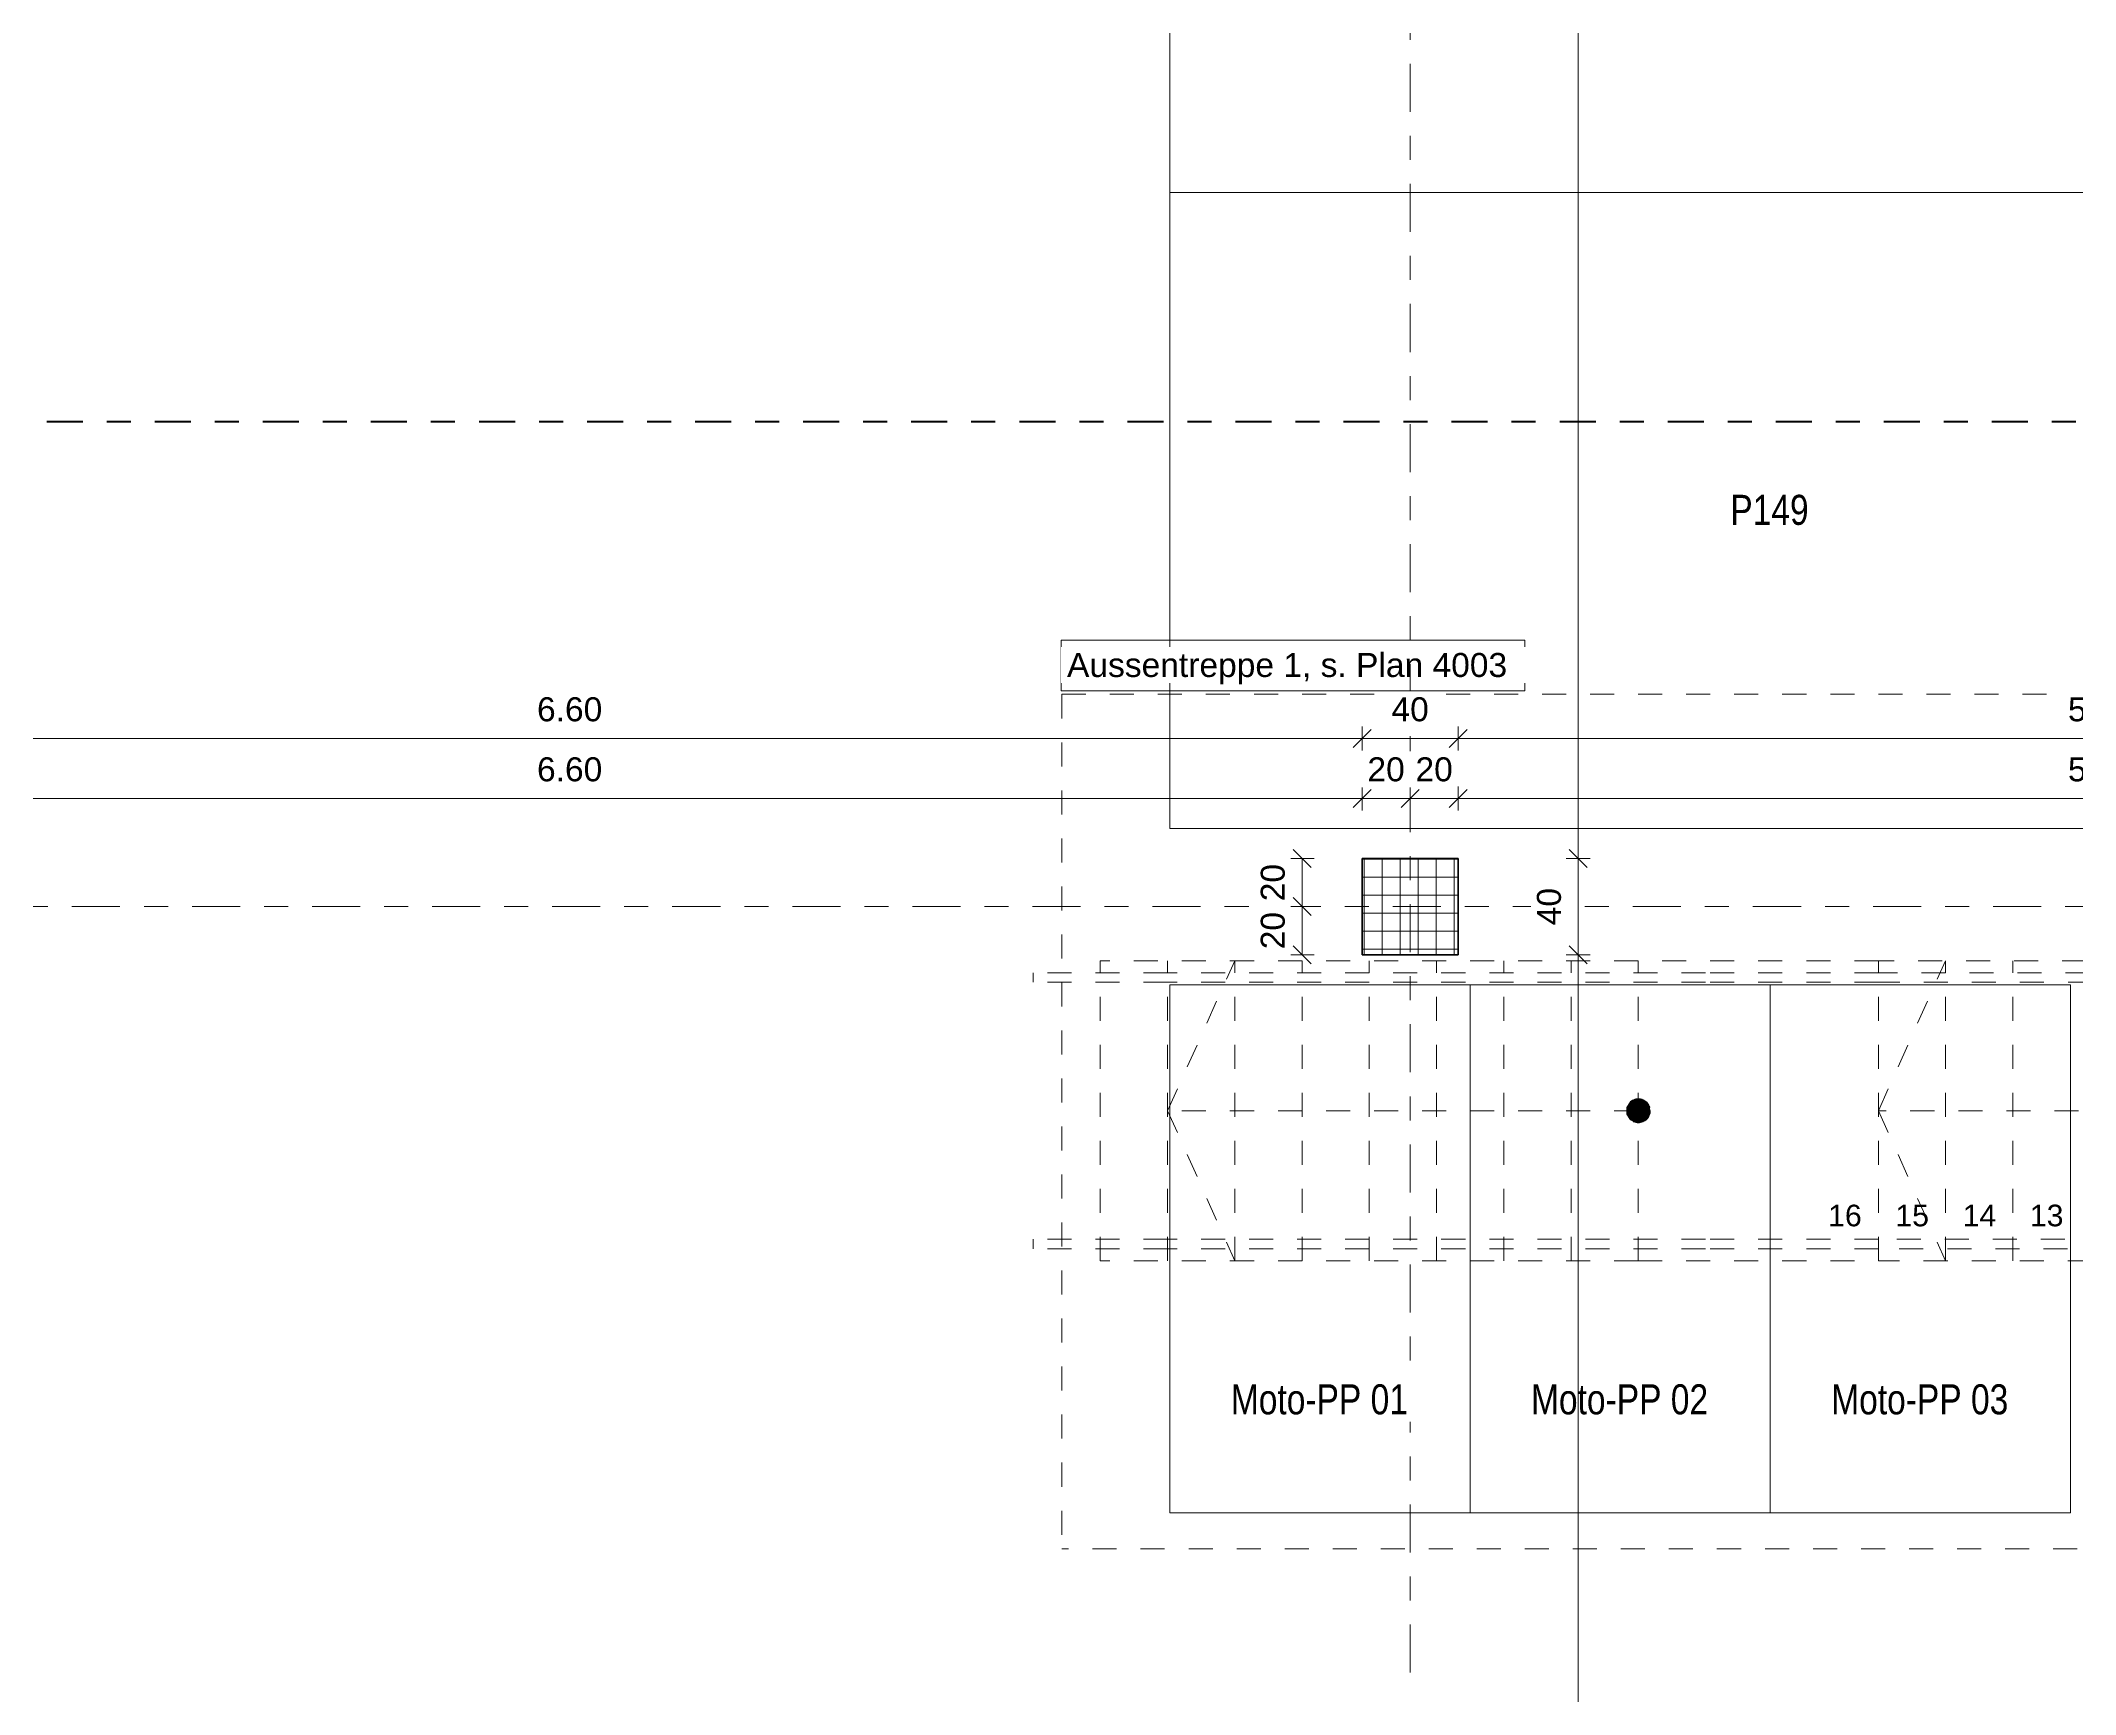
# Model space of a CAD drawing. Header units: metres. Extents: x -86 to 44, y -23 to 39.
# Drawn here: x -72.41 to -63.94, y -7.9 to -1.02 of the extents above; entities that cross this region are included whole.
import ezdxf

# ---------------------------------------------------------------- set-up
doc = ezdxf.new("R2010")
doc.units = ezdxf.units.M
for name, pattern in [('_Rasterlinie_', [0.375, 0.2, -0.05, 0.075, -0.05]), ('_Strichpunkt - Fein', [0.2, 0.1, -0.05, 0, -0.05]), ('_Verdeckte Linien_', [0.15, 0.1, -0.05]), ('Strichpunkt - Fein', [0.2, 0.1, -0.05, 0, -0.05]), ('Strichpunkt - Mittel', [0.35, 0.15, -0.1, 0, -0.1])]:
    doc.linetypes.add(name, pattern=pattern)
for name, color, linetype, lineweight in [('A-____-____-DIMS', 7, 'Continuous', 5), ('A-____-____-DIMS-50', 7, 'Continuous', 5), ('A-____-NOTE-TEXT', 7, 'Continuous', 9), ('A-DETL-GENF-OTLN', 7, 'Continuous', 9), ('A-FLOR-HRAL-MBND', 7, '_Verdeckte Linien_', 9), ('A-FLOR-HRAL-OTLN', 7, 'Continuous', 9), ('C-PRKG-____-IDEN', 7, 'Continuous', 5), ('C-PRKG-____-OTLN', 7, 'Continuous', 9), ('S-COLS-____-MCUT', 7, 'Continuous', 35), ('S-COLS-____-OTLN', 7, 'Continuous', 9), ('S-GRID-____-OTLN', 7, 'Continuous', 5), ('S-STRS-____-MBND', 7, '_Strichpunkt - Fein', 9), ('S-STRS-____-OTLN', 7, 'Continuous', 9)]:
    doc.layers.add(name, color=color, linetype=linetype, lineweight=lineweight)
doc.layers.add('A-____-MATC-OTLN', color=7, linetype='Strichpunkt - Mittel', lineweight=40, true_color=0x0080ff)
doc.styles.add('Arial', font='arial.ttf', dxfattribs={"height": 0.09})
doc.styles.add('Arial_1', font='arial.ttf', dxfattribs={"height": 0.1})
doc.styles.add('Arial_3', font='arial.ttf', dxfattribs={"width": 0.8, "height": 0.125})
doc.dimstyles.new('SUB_Rohbau_fein_1', dxfattribs={"dimscale": 0.3048, "dimtxt": 0.102026, "dimasz": 0.246063, "dimexe": 0.164042, "dimexo": 0.0625, "dimgap": 0.123031, "dimtad": 1, "dimrnd": 0.005, "dimzin": 0, "dimdsep": 46, "dimtxsty": 'Arial_1', "dimblk1": 'OBLIQUE', "dimblk2": 'OBLIQUE', "dimsah": 1, "dimcen": 0.09, "dimazin": 0, "dimtfac": 1, "dimtdec": 4, "dimtix": 1, "dimtmove": 0, "dimatfit": 3, "dimfxl": 0.164042, "dimfxlon": 1, "dimtvp": 1, "dimtfill": 1, "dimtolj": 1, "dimtzin": 0, "dimarcsym": 2})
doc.dimstyles.new('SUB_Rohbau_fein_6', dxfattribs={"dimscale": 0.3048, "dimtxt": 0.102026, "dimasz": 0.246063, "dimexe": 0.164042, "dimexo": 0.0625, "dimgap": 0.123031, "dimtad": 1, "dimdec": 1, "dimlfac": 100, "dimrnd": 0.5, "dimdsep": 46, "dimtxsty": 'Arial_1', "dimblk1": 'OBLIQUE', "dimblk2": 'OBLIQUE', "dimsah": 1, "dimcen": 0.09, "dimazin": 0, "dimtfac": 1, "dimtdec": 4, "dimtix": 1, "dimtmove": 0, "dimatfit": 3, "dimfxl": 0.164042, "dimfxlon": 1, "dimtvp": 1, "dimtfill": 1, "dimtolj": 1, "dimtzin": 0, "dimarcsym": 2})
doc.dimstyles.new('SUB_Rohbau_fein_7', dxfattribs={"dimscale": 0.3048, "dimtxt": 0.102026, "dimasz": 0.246063, "dimexe": 0.164042, "dimexo": 0.0625, "dimgap": 0.123031, "dimtad": 1, "dimrnd": 0.005, "dimzin": 0, "dimdsep": 46, "dimtxsty": 'Arial_1', "dimblk1": 'OBLIQUE', "dimblk2": 'OBLIQUE', "dimsah": 1, "dimcen": 0.09, "dimazin": 0, "dimtfac": 1, "dimtdec": 4, "dimtix": 1, "dimtmove": 0, "dimatfit": 3, "dimfxl": 0.164042, "dimfxlon": 1, "dimtvp": 1, "dimtfill": 1, "dimtolj": 1, "dimtzin": 0, "dimarcsym": 2})
doc.dimstyles.new('SUB_Rohbau_fein_8', dxfattribs={"dimscale": 0.3048, "dimtxt": 0.102026, "dimasz": 0.246063, "dimexe": 0.164042, "dimexo": 0.0625, "dimgap": 0.123031, "dimtad": 1, "dimdec": 1, "dimlfac": 100, "dimrnd": 0.5, "dimdsep": 46, "dimtxsty": 'Arial_1', "dimblk1": 'OBLIQUE', "dimblk2": 'OBLIQUE', "dimsah": 1, "dimcen": 0.09, "dimazin": 0, "dimtfac": 1, "dimtdec": 4, "dimtix": 1, "dimtmove": 0, "dimatfit": 3, "dimfxl": 0.164042, "dimfxlon": 1, "dimtvp": 1, "dimtfill": 1, "dimtolj": 1, "dimtzin": 0, "dimarcsym": 2})

# ---------------------------------------------------------------- blocks, each defined once
blk = doc.blocks.new('PP_Parkplatz - 1250 x 2200 Moto-V15--01_UG_OK_FFB_AF')
at = {"layer": 'C-PRKG-____-OTLN', "color": 253, "true_color": 0x999999}
for p, q in [((-65.208, -4.9484), (-65.208, -7.148)), ((-63.958, -4.9484), (-65.208, -4.9484)), ((-63.958, -4.9484), (-65.208, -4.9484)), ((-65.208, -4.9484), (-65.208, -7.148)), ((-65.208, -7.148), (-65.208, -4.9484)), ((-65.208, -4.9484), (-63.958, -4.9484)), ((-65.208, -4.9484), (-65.208, -4.9484)), ((-63.958, -4.9484), (-63.958, -7.148)), ((-63.958, -7.148), (-63.958, -4.9484)), ((-63.958, -4.9484), (-63.958, -7.148)), ((-63.958, -4.9484), (-63.958, -4.9484)), ((-63.958, -7.148), (-65.208, -7.148)), ((-65.208, -7.148), (-63.958, -7.148)), ((-63.958, -7.148), (-65.208, -7.148)), ((-65.208, -7.148), (-65.208, -7.148)), ((-63.958, -7.148), (-63.958, -7.148))]:
    blk.add_line(p, q, dxfattribs=at)
blk = doc.blocks.new('PP_Parkplatz - 1250 x 2200 Moto-V16--01_UG_OK_FFB_AF')
at = {"layer": 'C-PRKG-____-OTLN', "color": 253, "true_color": 0x999999}
for p, q in [((-66.458, -4.9484), (-66.458, -7.148)), ((-65.208, -4.9484), (-66.458, -4.9484)), ((-65.208, -4.9484), (-66.458, -4.9484)), ((-66.458, -4.9484), (-66.458, -7.148)), ((-66.458, -7.148), (-66.458, -4.9484)), ((-66.458, -4.9484), (-65.208, -4.9484)), ((-66.458, -4.9484), (-66.458, -4.9484)), ((-65.208, -4.9484), (-65.208, -7.148)), ((-65.208, -7.148), (-65.208, -4.9484)), ((-65.208, -4.9484), (-65.208, -7.148)), ((-65.208, -4.9484), (-65.208, -4.9484)), ((-65.208, -7.148), (-66.458, -7.148)), ((-66.458, -7.148), (-65.208, -7.148)), ((-65.208, -7.148), (-66.458, -7.148)), ((-66.458, -7.148), (-66.458, -7.148)), ((-65.208, -7.148), (-65.208, -7.148))]:
    blk.add_line(p, q, dxfattribs=at)
blk = doc.blocks.new('PP_Parkplatz - 1250 x 2200 Moto-V17--01_UG_OK_FFB_AF')
at = {"layer": 'C-PRKG-____-OTLN', "color": 253, "true_color": 0x999999}
for p, q in [((-67.708, -4.9484), (-67.708, -7.148)), ((-66.458, -4.9484), (-67.708, -4.9484)), ((-66.458, -4.9484), (-67.708, -4.9484)), ((-67.708, -4.9484), (-67.708, -7.148)), ((-67.708, -7.148), (-67.708, -4.9484)), ((-67.708, -4.9484), (-66.458, -4.9484)), ((-67.708, -4.9484), (-67.708, -4.9484)), ((-66.458, -4.9484), (-66.458, -7.148)), ((-66.458, -7.148), (-66.458, -4.9484)), ((-66.458, -4.9484), (-66.458, -7.148)), ((-66.458, -4.9484), (-66.458, -4.9484)), ((-66.458, -7.148), (-67.708, -7.148)), ((-67.708, -7.148), (-66.458, -7.148)), ((-66.458, -7.148), (-67.708, -7.148)), ((-67.708, -7.148), (-67.708, -7.148)), ((-66.458, -7.148), (-66.458, -7.148))]:
    blk.add_line(p, q, dxfattribs=at)
blk = doc.blocks.new('PP_Parkplatz - 2650 x 5000-V58--01_UG_OK_FFB_AF')
at = {"layer": 'C-PRKG-____-OTLN', "color": 253, "true_color": 0x999999}
for p, q in [((-67.708, -1.649), (-62.708, -1.649)), ((-67.708, -1.649), (-67.708, -4.2984)), ((-67.708, -1.649), (-67.708, -4.2984)), ((-62.708, -1.649), (-67.708, -1.649)), ((-67.708, -1.649), (-62.708, -1.649)), ((-67.708, -4.2984), (-67.708, -1.649)), ((-67.708, -1.649), (-67.708, -1.649)), ((-62.708, -1.649), (-62.708, -4.2984)), ((-62.708, -4.2984), (-62.708, -1.649)), ((-62.708, -1.649), (-62.708, -4.2984)), ((-62.708, -1.649), (-62.708, -1.649)), ((-67.708, -4.2984), (-62.708, -4.2984)), ((-67.708, -4.2984), (-62.708, -4.2984)), ((-62.708, -4.2984), (-67.708, -4.2984)), ((-67.708, -4.2984), (-67.708, -4.2984)), ((-62.708, -4.2984), (-62.708, -4.2984))]:
    blk.add_line(p, q, dxfattribs=at)
blk = doc.blocks.new('PP_Parkplatz - 2650 x 5000-V59--01_UG_OK_FFB_AF')
at = {"layer": 'C-PRKG-____-OTLN', "color": 253, "true_color": 0x999999}
for p, q in [((-67.708, 1.0005), (-62.708, 1.0005)), ((-67.708, 1.0005), (-67.708, -1.649)), ((-67.708, 1.0005), (-67.708, -1.649)), ((-62.708, 1.0005), (-67.708, 1.0005)), ((-67.708, 1.0005), (-62.708, 1.0005)), ((-67.708, -1.649), (-67.708, 1.0005)), ((-67.708, 1.0005), (-67.708, 1.0005)), ((-62.708, 1.0005), (-62.708, -1.649)), ((-62.708, -1.649), (-62.708, 1.0005)), ((-62.708, 1.0005), (-62.708, -1.649)), ((-62.708, 1.0005), (-62.708, 1.0005)), ((-67.708, -1.649), (-62.708, -1.649)), ((-67.708, -1.649), (-62.708, -1.649)), ((-62.708, -1.649), (-67.708, -1.649)), ((-67.708, -1.649), (-67.708, -1.649)), ((-62.708, -1.649), (-62.708, -1.649))]:
    blk.add_line(p, q, dxfattribs=at)
blk = doc.blocks.new('Geländer - Handlauf - Befestigung-42024518--01_UG_OK_FFB_AF')
at = {"layer": 'A-FLOR-HRAL-OTLN'}
for p, q in [((-0.06, 0.025), (-0.07, 0.025)), ((-0.06, 0), (-0.06, 0.025)), ((-0.02, 0.0075), (-0.06, 0.0075)), ((-0.06, -0.025), (-0.06, 0)), ((-0.07, -0.025), (-0.06, -0.025)), ((-0.06, -0.0075), (-0.02, -0.0075))]:
    blk.add_line(p, q, dxfattribs=at)
blk = doc.blocks.new('Geländer - Handlauf - Befestigung-42028872--01_UG_OK_FFB_AF')
at = {"layer": 'A-FLOR-HRAL-OTLN'}
for p, q in [((-0.06, 0.025), (-0.07, 0.025)), ((-0.07, 0.025), (-0.07, 0)), ((-0.06, 0), (-0.06, 0.025)), ((-0.06, -0.025), (-0.06, 0)), ((-0.07, 0), (-0.07, -0.025)), ((-0.07, -0.025), (-0.06, -0.025))]:
    blk.add_line(p, q, dxfattribs=at)
blk = doc.blocks.new('Geländer - Handlauf - Befestigung-42028874--01_UG_OK_FFB_AF')
at = {"layer": 'A-FLOR-HRAL-OTLN'}
for p, q in [((-0.06, 0.025), (-0.07, 0.025)), ((-0.07, 0.025), (-0.07, 0)), ((-0.06, 0), (-0.06, 0.025)), ((-0.02, 0.0075), (-0.06, 0.0075)), ((-0.06, -0.025), (-0.06, 0)), ((-0.07, 0), (-0.07, -0.025)), ((-0.07, -0.025), (-0.06, -0.025)), ((-0.06, -0.0075), (-0.02, -0.0075))]:
    blk.add_line(p, q, dxfattribs=at)
blk = doc.blocks.new('Geländer - Geländer-21181261--01_UG_OK_FFB_AF')
at = {"layer": 'A-FLOR-HRAL-MBND'}
for p, q in [((-68.278, -4.9384), (-68.278, -4.8984)), ((-67.718, -4.8984), (-68.278, -4.8984)), ((-65.478, -4.8984), (-67.718, -4.8984)), ((-64.758, -4.8984), (-65.478, -4.8984)), ((-63.0791, -4.8984), (-64.758, -4.8984)), ((-67.718, -4.9384), (-68.278, -4.9384)), ((-65.478, -4.9384), (-67.718, -4.9384)), ((-64.758, -4.9384), (-65.478, -4.9384)), ((-63.0684, -4.9384), (-64.758, -4.9384))]:
    blk.add_line(p, q, dxfattribs=at)
at = {"layer": 'A-FLOR-HRAL-OTLN'}
for p, q in [((-62.9521, -4.8984), (-62.9414, -4.9384)), ((-60.5636, -4.8984), (-62.9521, -4.8984)), ((-60.5636, -4.8984), (-60.5636, -4.9384)), ((-60.5636, -4.9384), (-62.9414, -4.9384))]:
    blk.add_line(p, q, dxfattribs=at)
at = {"rotation": 269.9999999999998}
for name, p in [('Geländer - Handlauf - Befestigung-42028874--01_UG_OK_FFB_AF', (-62.7677, -4.9184)), ('Geländer - Handlauf - Befestigung-42028872--01_UG_OK_FFB_AF', (-61.6656, -4.9184)), ('Geländer - Handlauf - Befestigung-42024518--01_UG_OK_FFB_AF', (-60.6636, -4.9184))]:
    blk.add_blockref(name, p, dxfattribs=at)
blk = doc.blocks.new('Geländer - Handlauf - Befestigung-V108--01_UG_OK_FFB_AF')
at = {"layer": 'A-FLOR-HRAL-OTLN'}
for p, q in [((-0.06, 0.025), (-0.07, 0.025)), ((-0.06, 0), (-0.06, 0.025)), ((-0.02, 0.0075), (-0.06, 0.0075)), ((-0.06, -0.025), (-0.06, 0)), ((-0.07, -0.025), (-0.06, -0.025)), ((-0.06, -0.0075), (-0.02, -0.0075))]:
    blk.add_line(p, q, dxfattribs=at)
blk = doc.blocks.new('Geländer - Handlauf - Befestigung-V109--01_UG_OK_FFB_AF')
at = {"layer": 'A-FLOR-HRAL-OTLN'}
for p, q in [((-0.06, 0.025), (-0.07, 0.025)), ((-0.07, 0.025), (-0.07, 0)), ((-0.06, 0), (-0.06, 0.025)), ((-0.0191, 0.0075), (-0.06, 0.0075)), ((-0.06, -0.025), (-0.06, 0)), ((-0.07, 0), (-0.07, -0.025)), ((-0.07, -0.025), (-0.06, -0.025)), ((-0.06, -0.0075), (-0.0191, -0.0075))]:
    blk.add_line(p, q, dxfattribs=at)
at = {"layer": 'A-FLOR-HRAL-OTLN', "flags": 128}
for points in [[(-0.0191, 0.0075), (-0.0183, 0.0075), (-0.0175, 0.0075), (-0.0168, 0.0075), (-0.016, 0.0075), (-0.0153, 0.0075), (-0.0145, 0.0075), (-0.0138, 0.0075), (-0.0131, 0.0075), (-0.0123, 0.0075), (-0.0116, 0.0075), (-0.0109, 0.0075), (-0.0103, 0.0075), (-0.0096, 0.0075), (-0.0089, 0.0075), (-0.0083, 0.0075), (-0.0077, 0.0075), (-0.0071, 0.0075), (-0.0065, 0.0075), (-0.0059, 0.0075), (-0.0054, 0.0075), (-0.0049, 0.0075), (-0.0044, 0.0075), (-0.0039, 0.0075), (-0.0034, 0.0075), (-0.003, 0.0075), (-0.0026, 0.0075), (-0.0022, 0.0075), (-0.0019, 0.0075), (-0.0016, 0.0075), (-0.0013, 0.0075), (-0.001, 0.0075), (-0.0008, 0.0075), (-0.0006, 0.0075), (-0.0004, 0.0075), (-0.0003, 0.0075), (-0.0002, 0.0075), (-0.0001, 0.0075), (0, 0.0075), (0, 0.0075)], [(0, 0.0075), (0.0003, 0.0075), (0.0006, 0.0075), (0.0009, 0.0074), (0.0012, 0.0074), (0.0015, 0.0074), (0.0018, 0.0073)], [(0.004, 0.0064), (0.0042, 0.0062), (0.0045, 0.006), (0.0047, 0.0058), (0.0049, 0.0056), (0.0052, 0.0054), (0.0054, 0.0052), (0.0056, 0.005), (0.0058, 0.0048), (0.006, 0.0045), (0.0061, 0.0043), (0.0063, 0.0041)], [(0.0066, 0.0035), (0.0068, 0.0033), (0.0069, 0.003), (0.007, 0.0027), (0.0071, 0.0024), (0.0072, 0.0022), (0.0073, 0.0019), (0.0073, 0.0016), (0.0074, 0.0013), (0.0074, 0.001), (0.0075, 0.0007), (0.0075, 0.0004)], [(0, -0.0075), (0, -0.0075), (-0.0001, -0.0075), (-0.0001, -0.0075), (-0.0002, -0.0075), (-0.0004, -0.0075), (-0.0005, -0.0075), (-0.0007, -0.0075), (-0.001, -0.0075), (-0.0012, -0.0075), (-0.0015, -0.0075), (-0.0018, -0.0075), (-0.0022, -0.0075), (-0.0025, -0.0075), (-0.0029, -0.0075), (-0.0033, -0.0075), (-0.0038, -0.0075), (-0.0042, -0.0075), (-0.0047, -0.0075), (-0.0052, -0.0075), (-0.0058, -0.0075), (-0.0063, -0.0075), (-0.0069, -0.0075), (-0.0075, -0.0075), (-0.0081, -0.0075), (-0.0088, -0.0075), (-0.0094, -0.0075), (-0.0101, -0.0075), (-0.0108, -0.0075), (-0.0114, -0.0075), (-0.0121, -0.0075), (-0.0129, -0.0075), (-0.0136, -0.0075), (-0.0143, -0.0075), (-0.0151, -0.0075), (-0.0158, -0.0075), (-0.0166, -0.0075), (-0.0173, -0.0075), (-0.0181, -0.0075), (-0.0188, -0.0075), (-0.0191, -0.0075)], [(0.0016, -0.0073), (0.0014, -0.0074), (0.0011, -0.0074), (0.0008, -0.0075), (0.0005, -0.0075), (0.0002, -0.0075), (0, -0.0075)], [(0.0051, -0.0055), (0.0048, -0.0057), (0.0046, -0.0059), (0.0044, -0.0061), (0.0041, -0.0063), (0.0039, -0.0064), (0.0036, -0.0066), (0.0033, -0.0067), (0.0031, -0.0068), (0.0028, -0.007), (0.0025, -0.0071), (0.0022, -0.0072)]]:
    blk.add_lwpolyline(points, dxfattribs=at)
at = {"layer": 'A-FLOR-HRAL-OTLN'}
for start, end in [(90, 270), (270, 90)]:
    blk.add_arc((0, 0), 0.0075, start, end, dxfattribs=at)
blk = doc.blocks.new('Geländer - Geländer-42024841--01_UG_OK_FFB_AF')
at = {"layer": 'A-FLOR-HRAL-MBND'}
for p, q in [((-68.278, -6.0484), (-68.278, -6.0084)), ((-67.718, -6.0084), (-68.278, -6.0084)), ((-65.478, -6.0084), (-67.718, -6.0084)), ((-64.758, -6.0084), (-65.478, -6.0084)), ((-62.7817, -6.0084), (-64.758, -6.0084)), ((-67.718, -6.0484), (-68.278, -6.0484)), ((-65.478, -6.0484), (-67.718, -6.0484)), ((-64.758, -6.0484), (-65.478, -6.0484)), ((-62.7709, -6.0484), (-64.758, -6.0484))]:
    blk.add_line(p, q, dxfattribs=at)
at = {"layer": 'A-FLOR-HRAL-OTLN'}
for p, q in [((-62.6547, -6.0084), (-62.6439, -6.0484)), ((-60.5636, -6.0084), (-62.6547, -6.0084)), ((-60.5636, -6.0084), (-60.5636, -6.0484)), ((-60.5636, -6.0484), (-62.6439, -6.0484))]:
    blk.add_line(p, q, dxfattribs=at)
at = {"extrusion": (0, 0, -1), "zscale": -1, "rotation": 89.9999999999812}
for name, p in [('Geländer - Handlauf - Befestigung-V109--01_UG_OK_FFB_AF', (62.7677, -6.0284)), ('Geländer - Handlauf - Befestigung-42028872--01_UG_OK_FFB_AF', (61.6656, -6.0284)), ('Geländer - Handlauf - Befestigung-V108--01_UG_OK_FFB_AF', (60.6636, -6.0284))]:
    blk.add_blockref(name, p, dxfattribs=at)
blk = doc.blocks.new('DE_Detailverweis - mit_Rahmen-56961562--01_UG_OK_FFB_AF')
at = {"layer": 'A-DETL-GENF-OTLN', "color": 30, "linetype": 'Strichpunkt - Fein', "true_color": 0xff8000}
for p, q in [((0, 3.5593), (10.8279, 3.5593)), ((0, 3.5593), (0, 0)), ((10.8279, 0), (0, 0))]:
    blk.add_line(p, q, dxfattribs=at)
blk = doc.blocks.new('DIMBLOCK940--01_UG_OK_FFB_AF')
at = {"layer": 'A-____-____-DIMS-50'}
for p, q in [((-73.508, -4.1734), (-73.508, -4.1234)), ((-73.508, -4.1734), (-73.4705, -4.1359)), ((-66.908, -4.1734), (-66.908, -4.1234)), ((-66.908, -4.1734), (-66.8705, -4.1359)), ((-73.508, -4.1734), (-73.5455, -4.2109)), ((-73.508, -4.1734), (-66.908, -4.1734)), ((-73.508, -4.1734), (-73.508, -4.2234)), ((-66.908, -4.1734), (-66.9455, -4.2109)), ((-66.908, -4.1734), (-66.908, -4.2234))]:
    blk.add_line(p, q, dxfattribs=at)
at = {"layer": 'A-____-____-DIMS-50', "color": 0, "insert": (-70.3437, -4.0014), "char_height": 0.1, "width": 0.325653, "attachment_point": 1, "line_spacing_factor": 0.941778, "style": 'Arial_1', "bg_fill": 3, "box_fill_scale": 1.25, "bg_fill_color": 256, "bg_fill_true_color": 13158600, "bg_fill_transparency": 0}
blk.add_mtext('6.60', dxfattribs=at)
blk = doc.blocks.new('_Oblique')
at = {"color": 0, "linetype": 'ByBlock', "lineweight": -2}
blk.add_line((-0.5, -0.5), (0.5, 0.5), dxfattribs=at)
blk = doc.blocks.new('DIMBLOCK941--01_UG_OK_FFB_AF')
at = {"layer": 'A-____-____-DIMS-50'}
for p, q in [((-66.908, -4.1734), (-66.908, -4.1234)), ((-66.908, -4.1734), (-66.8705, -4.1359)), ((-66.708, -4.1734), (-66.708, -4.1234)), ((-66.708, -4.1734), (-66.6705, -4.1359)), ((-66.908, -4.1734), (-66.9455, -4.2109)), ((-66.908, -4.1734), (-66.708, -4.1734)), ((-66.908, -4.1734), (-66.908, -4.2234)), ((-66.708, -4.1734), (-66.7455, -4.2109)), ((-66.708, -4.1734), (-66.708, -4.2234))]:
    blk.add_line(p, q, dxfattribs=at)
at = {"layer": 'A-____-____-DIMS-50', "color": 0, "insert": (-66.8856, -4.0014), "char_height": 0.1, "width": 0.186088, "attachment_point": 1, "line_spacing_factor": 0.941778, "style": 'Arial_1', "bg_fill": 3, "box_fill_scale": 1.25, "bg_fill_color": 256, "bg_fill_true_color": 13158600, "bg_fill_transparency": 0}
blk.add_mtext('20', dxfattribs=at)
blk = doc.blocks.new('DIMBLOCK942--01_UG_OK_FFB_AF')
at = {"layer": 'A-____-____-DIMS-50'}
for p, q in [((-66.708, -4.1734), (-66.708, -4.1234)), ((-66.708, -4.1734), (-66.6705, -4.1359)), ((-66.508, -4.1734), (-66.508, -4.1234)), ((-66.508, -4.1734), (-66.4705, -4.1359)), ((-66.708, -4.1734), (-66.7455, -4.2109)), ((-66.708, -4.1734), (-66.508, -4.1734)), ((-66.708, -4.1734), (-66.708, -4.2234)), ((-66.508, -4.1734), (-66.5455, -4.2109)), ((-66.508, -4.1734), (-66.508, -4.2234))]:
    blk.add_line(p, q, dxfattribs=at)
at = {"layer": 'A-____-____-DIMS-50', "color": 0, "insert": (-66.6856, -4.0014), "char_height": 0.1, "width": 0.186088, "attachment_point": 1, "line_spacing_factor": 0.941778, "style": 'Arial_1', "bg_fill": 3, "box_fill_scale": 1.25, "bg_fill_color": 256, "bg_fill_true_color": 13158600, "bg_fill_transparency": 0}
blk.add_mtext('20', dxfattribs=at)
blk = doc.blocks.new('DIMBLOCK943--01_UG_OK_FFB_AF')
at = {"layer": 'A-____-____-DIMS-50'}
for p, q in [((-66.508, -4.1734), (-66.508, -4.1234)), ((-66.508, -4.1734), (-66.4705, -4.1359)), ((-61.158, -4.1734), (-61.158, -4.1234)), ((-61.158, -4.1734), (-61.1205, -4.1359)), ((-66.508, -4.1734), (-66.5455, -4.2109)), ((-66.508, -4.1734), (-61.158, -4.1734)), ((-66.508, -4.1734), (-66.508, -4.2234)), ((-61.158, -4.1734), (-61.1955, -4.2109)), ((-61.158, -4.1734), (-61.158, -4.2234))]:
    blk.add_line(p, q, dxfattribs=at)
at = {"layer": 'A-____-____-DIMS-50', "color": 0, "insert": (-63.9687, -4.0014), "char_height": 0.1, "width": 0.325653, "attachment_point": 1, "line_spacing_factor": 0.941778, "style": 'Arial_1', "bg_fill": 3, "box_fill_scale": 1.25, "bg_fill_color": 256, "bg_fill_true_color": 13158600, "bg_fill_transparency": 0}
blk.add_mtext('5.35', dxfattribs=at)
blk = doc.blocks.new('DIMBLOCK966--01_UG_OK_FFB_AF')
at = {"layer": 'A-____-____-DIMS-50'}
for p, q in [((-66.008, -4.8234), (-66.058, -4.8234)), ((-66.008, -4.8234), (-66.0455, -4.7859)), ((-66.008, -13.2334), (-66.008, -4.8234)), ((-66.008, -4.8234), (-65.9705, -4.8609)), ((-66.008, -4.8234), (-65.958, -4.8234)), ((-66.008, -13.2334), (-66.0455, -13.1959)), ((-66.008, -13.2334), (-66.058, -13.2334)), ((-66.008, -13.2334), (-65.9705, -13.2709)), ((-66.008, -13.2334), (-65.958, -13.2334))]:
    blk.add_line(p, q, dxfattribs=at)
at = {"layer": 'A-____-____-DIMS-50', "color": 0, "insert": (-66.18, -9.1641), "char_height": 0.1, "width": 0.325653, "attachment_point": 1, "rotation": 90, "line_spacing_factor": 0.941778, "style": 'Arial_1', "bg_fill": 3, "box_fill_scale": 1.25, "bg_fill_color": 256, "bg_fill_true_color": 13158600, "bg_fill_transparency": 0}
blk.add_mtext('8.41', dxfattribs=at)
blk = doc.blocks.new('DIMBLOCK967--01_UG_OK_FFB_AF')
at = {"layer": 'A-____-____-DIMS-50'}
for p, q in [((-66.008, -4.4234), (-66.0455, -4.3859)), ((-66.008, -4.4234), (-66.058, -4.4234)), ((-66.008, -4.8234), (-66.008, -4.4234)), ((-66.008, -4.4234), (-65.9705, -4.4609)), ((-66.008, -4.4234), (-65.958, -4.4234)), ((-66.008, -4.8234), (-66.058, -4.8234)), ((-66.008, -4.8234), (-66.0455, -4.7859)), ((-66.008, -4.8234), (-65.9705, -4.8609)), ((-66.008, -4.8234), (-65.958, -4.8234))]:
    blk.add_line(p, q, dxfattribs=at)
at = {"layer": 'A-____-____-DIMS-50', "color": 0, "insert": (-66.18, -4.701), "char_height": 0.1, "width": 0.186088, "attachment_point": 1, "rotation": 90, "line_spacing_factor": 0.941778, "style": 'Arial_1', "bg_fill": 3, "box_fill_scale": 1.25, "bg_fill_color": 256, "bg_fill_true_color": 13158600, "bg_fill_transparency": 0}
blk.add_mtext('40', dxfattribs=at)
blk = doc.blocks.new('DIMBLOCK968--01_UG_OK_FFB_AF')
at = {"layer": 'A-____-____-DIMS-50'}
for p, q in [((-66.008, 3.7766), (-66.0455, 3.8141)), ((-66.008, 3.7766), (-66.058, 3.7766)), ((-66.008, -4.4234), (-66.008, 3.7766)), ((-66.008, 3.7766), (-65.9705, 3.7391)), ((-66.008, 3.7766), (-65.958, 3.7766)), ((-66.008, -4.4234), (-66.0455, -4.3859)), ((-66.008, -4.4234), (-66.058, -4.4234)), ((-66.008, -4.4234), (-65.9705, -4.4609)), ((-66.008, -4.4234), (-65.958, -4.4234))]:
    blk.add_line(p, q, dxfattribs=at)
at = {"layer": 'A-____-____-DIMS-50', "color": 0, "insert": (-66.18, -0.4591), "char_height": 0.1, "width": 0.325653, "attachment_point": 1, "rotation": 90, "line_spacing_factor": 0.941778, "style": 'Arial_1', "bg_fill": 3, "box_fill_scale": 1.25, "bg_fill_color": 256, "bg_fill_true_color": 13158600, "bg_fill_transparency": 0}
blk.add_mtext('8.20', dxfattribs=at)
blk = doc.blocks.new('DIMBLOCK1454--01_UG_OK_FFB_AF')
at = {"layer": 'A-____-____-DIMS-50'}
for p, q in [((-73.508, -3.9234), (-73.508, -3.8734)), ((-73.508, -3.9234), (-73.4705, -3.8859)), ((-66.908, -3.9234), (-66.908, -3.8734)), ((-66.908, -3.9234), (-66.8705, -3.8859)), ((-73.508, -3.9234), (-73.5455, -3.9609)), ((-73.508, -3.9234), (-66.908, -3.9234)), ((-73.508, -3.9234), (-73.508, -3.9734)), ((-66.908, -3.9234), (-66.9455, -3.9609)), ((-66.908, -3.9234), (-66.908, -3.9734))]:
    blk.add_line(p, q, dxfattribs=at)
at = {"layer": 'A-____-____-DIMS-50', "color": 0, "insert": (-70.3437, -3.7514), "char_height": 0.1, "width": 0.325653, "attachment_point": 1, "line_spacing_factor": 0.941778, "style": 'Arial_1', "bg_fill": 3, "box_fill_scale": 1.25, "bg_fill_color": 256, "bg_fill_true_color": 13158600, "bg_fill_transparency": 0}
blk.add_mtext('6.60', dxfattribs=at)
blk = doc.blocks.new('DIMBLOCK1455--01_UG_OK_FFB_AF')
at = {"layer": 'A-____-____-DIMS-50'}
for p, q in [((-66.908, -3.9234), (-66.908, -3.8734)), ((-66.908, -3.9234), (-66.8705, -3.8859)), ((-66.508, -3.9234), (-66.508, -3.8734)), ((-66.508, -3.9234), (-66.4705, -3.8859)), ((-66.908, -3.9234), (-66.9455, -3.9609)), ((-66.908, -3.9234), (-66.508, -3.9234)), ((-66.908, -3.9234), (-66.908, -3.9734)), ((-66.508, -3.9234), (-66.5455, -3.9609)), ((-66.508, -3.9234), (-66.508, -3.9734))]:
    blk.add_line(p, q, dxfattribs=at)
at = {"layer": 'A-____-____-DIMS-50', "color": 0, "insert": (-66.7856, -3.7514), "char_height": 0.1, "width": 0.186088, "attachment_point": 1, "line_spacing_factor": 0.941778, "style": 'Arial_1', "bg_fill": 3, "box_fill_scale": 1.25, "bg_fill_color": 256, "bg_fill_true_color": 13158600, "bg_fill_transparency": 0}
blk.add_mtext('40', dxfattribs=at)
blk = doc.blocks.new('DIMBLOCK1456--01_UG_OK_FFB_AF')
at = {"layer": 'A-____-____-DIMS-50'}
for p, q in [((-66.508, -3.9234), (-66.508, -3.8734)), ((-66.508, -3.9234), (-66.4705, -3.8859)), ((-61.158, -3.9234), (-61.158, -3.8734)), ((-61.158, -3.9234), (-61.1205, -3.8859)), ((-66.508, -3.9234), (-66.5455, -3.9609)), ((-66.508, -3.9234), (-61.158, -3.9234)), ((-66.508, -3.9234), (-66.508, -3.9734)), ((-61.158, -3.9234), (-61.1955, -3.9609)), ((-61.158, -3.9234), (-61.158, -3.9734))]:
    blk.add_line(p, q, dxfattribs=at)
at = {"layer": 'A-____-____-DIMS-50', "color": 0, "insert": (-63.9687, -3.7514), "char_height": 0.1, "width": 0.325653, "attachment_point": 1, "line_spacing_factor": 0.941778, "style": 'Arial_1', "bg_fill": 3, "box_fill_scale": 1.25, "bg_fill_color": 256, "bg_fill_true_color": 13158600, "bg_fill_transparency": 0}
blk.add_mtext('5.35', dxfattribs=at)
blk = doc.blocks.new('DIMBLOCK1850--01_UG_OK_FFB_AF')
at = {"layer": 'A-____-____-DIMS-50'}
for p, q in [((-67.158, -4.4234), (-67.1955, -4.3859)), ((-67.158, -4.4234), (-67.208, -4.4234)), ((-67.158, -4.4234), (-67.158, -4.6234)), ((-67.158, -4.4234), (-67.1205, -4.4609)), ((-67.158, -4.4234), (-67.108, -4.4234)), ((-67.158, -4.6234), (-67.208, -4.6234)), ((-67.158, -4.6234), (-67.1955, -4.5859)), ((-67.158, -4.6234), (-67.1205, -4.6609)), ((-67.158, -4.6234), (-67.108, -4.6234))]:
    blk.add_line(p, q, dxfattribs=at)
at = {"layer": 'A-____-____-DIMS-50', "color": 0, "insert": (-67.33, -4.601), "char_height": 0.1, "width": 0.186088, "attachment_point": 1, "rotation": 90, "line_spacing_factor": 0.941778, "style": 'Arial_1', "bg_fill": 3, "box_fill_scale": 1.25, "bg_fill_color": 256, "bg_fill_true_color": 13158600, "bg_fill_transparency": 0}
blk.add_mtext('20', dxfattribs=at)
blk = doc.blocks.new('DIMBLOCK1851--01_UG_OK_FFB_AF')
at = {"layer": 'A-____-____-DIMS-50'}
for p, q in [((-67.158, -4.6234), (-67.208, -4.6234)), ((-67.158, -4.6234), (-67.1955, -4.5859)), ((-67.158, -4.6234), (-67.158, -4.8234)), ((-67.158, -4.6234), (-67.1205, -4.6609)), ((-67.158, -4.6234), (-67.108, -4.6234)), ((-67.158, -4.8234), (-67.208, -4.8234)), ((-67.158, -4.8234), (-67.1955, -4.7859)), ((-67.158, -4.8234), (-67.1205, -4.8609)), ((-67.158, -4.8234), (-67.108, -4.8234))]:
    blk.add_line(p, q, dxfattribs=at)
at = {"layer": 'A-____-____-DIMS-50', "color": 0, "insert": (-67.33, -4.801), "char_height": 0.1, "width": 0.186088, "attachment_point": 1, "rotation": 90, "line_spacing_factor": 0.941778, "style": 'Arial_1', "bg_fill": 3, "box_fill_scale": 1.25, "bg_fill_color": 256, "bg_fill_true_color": 13158600, "bg_fill_transparency": 0}
blk.add_mtext('20', dxfattribs=at)

msp = doc.modelspace()

# ---------------------------------------------------------------- hatches: boundary and pattern name
at = {"layer": 'S-COLS-____-OTLN'}
h = msp.add_hatch(dxfattribs=at)
h.set_pattern_fill('FP_2', color=256, style=0, pattern_type=2)
h.set_pattern_definition([(0, (0, 0), (0, 0.075), []), (90, (0, 0), (-0.075, 5e-18), [])])
h.paths.add_polyline_path([(-66.508, -4.8234), (-66.508, -4.4234), (-66.908, -4.4234), (-66.908, -4.8234)])
at = {"layer": 'S-STRS-____-MBND', "linetype": '_Verdeckte Linien_'}
h = msp.add_hatch(color=256, dxfattribs=at)
edge = h.paths.add_edge_path()
edge.add_arc((-65.758, -5.4734), 0.05, 0, 360)
msp.add_hatch(color=256, dxfattribs=at).paths.add_polyline_path([(-65.7651, -5.5229), (-65.7372, -5.5189), (-65.716, -5.5005), (-65.708, -5.4734), (-65.716, -5.4464), (-65.7372, -5.428), (-65.7651, -5.424), (-65.7908, -5.4357), (-65.806, -5.4594), (-65.806, -5.4875), (-65.7908, -5.5112)])

# ---------------------------------------------------------------- linework, layer by layer
at = {"layer": 'A-____-NOTE-TEXT', "color": 30, "lineweight": 5, "true_color": 0xff8000, "flags": 128}
msp.add_lwpolyline([(-68.1616, -3.5129), (-66.2296, -3.5129), (-66.2296, -3.7249), (-68.1616, -3.7249)], close=True, dxfattribs=at)
at = {"layer": 'S-COLS-____-MCUT'}
for p, q in [((-66.508, -4.4234), (-66.908, -4.4234)), ((-66.908, -4.4234), (-66.908, -4.8234)), ((-66.508, -4.8234), (-66.508, -4.4234)), ((-66.908, -4.8234), (-66.508, -4.8234))]:
    msp.add_line(p, q, dxfattribs=at)
at = {"layer": 'S-GRID-____-OTLN', "color": 8, "linetype": '_Rasterlinie_', "true_color": 0x808080}
msp.add_line((-80.7802, -4.6234), (27.9515, -4.6234), dxfattribs=at)
at = {"layer": 'S-STRS-____-MBND'}
for p, q in [((-67.998, -6.0984), (-67.998, -4.8484)), ((-65.758, -4.8484), (-67.998, -4.8484)), ((-67.718, -6.0984), (-67.718, -4.8484)), ((-67.718, -6.0984), (-67.718, -4.8484)), ((-67.438, -6.0984), (-67.438, -4.8484)), ((-67.438, -6.0984), (-67.438, -4.8484)), ((-67.158, -6.0984), (-67.158, -4.8484)), ((-67.158, -6.0984), (-67.158, -4.8484)), ((-66.878, -6.0984), (-66.878, -4.8484)), ((-66.878, -6.0984), (-66.878, -4.8484)), ((-66.598, -6.0984), (-66.598, -4.8484)), ((-66.598, -6.0984), (-66.598, -4.8484)), ((-66.318, -6.0984), (-66.318, -4.8484)), ((-66.318, -6.0984), (-66.318, -4.8484)), ((-66.038, -6.0984), (-66.038, -4.8484)), ((-66.038, -6.0984), (-66.038, -4.8484)), ((-64.758, -4.8484), (-65.758, -4.8484)), ((-65.758, -6.0984), (-65.758, -4.8484)), ((-65.758, -6.0984), (-65.758, -4.8484)), ((-64.758, -6.0984), (-64.758, -4.8484)), ((-63.0925, -4.8484), (-64.758, -4.8484)), ((-64.758, -6.0984), (-64.758, -4.8484)), ((-64.478, -6.0984), (-64.478, -4.8484)), ((-64.478, -6.0984), (-64.478, -4.8484)), ((-64.198, -6.0984), (-64.198, -4.8484)), ((-64.198, -6.0984), (-64.198, -4.8484)), ((-65.758, -6.0984), (-67.998, -6.0984)), ((-65.758, -6.0984), (-64.758, -6.0984)), ((-62.8695, -6.0984), (-64.758, -6.0984))]:
    msp.add_line(p, q, dxfattribs=at)
at = {"layer": 'S-STRS-____-MBND', "linetype": '_Verdeckte Linien_'}
for p, q in [((-67.718, -5.4734), (-67.438, -4.8484)), ((-64.758, -5.4734), (-64.478, -4.8484)), ((-65.758, -5.4734), (-67.718, -5.4734)), ((-67.718, -5.4734), (-67.438, -6.0984)), ((-65.7908, -5.4357), (-65.806, -5.4594)), ((-65.806, -5.4594), (-65.806, -5.4875)), ((-65.806, -5.4875), (-65.7908, -5.5112)), ((-65.7651, -5.424), (-65.7908, -5.4357)), ((-65.7372, -5.428), (-65.7651, -5.424)), ((-65.716, -5.4464), (-65.7372, -5.428)), ((-65.7372, -5.5189), (-65.716, -5.5005)), ((-65.708, -5.4734), (-65.716, -5.4464)), ((-65.716, -5.5005), (-65.708, -5.4734)), ((-62.925, -5.4734), (-64.758, -5.4734)), ((-64.758, -5.4734), (-64.478, -6.0984)), ((-65.7908, -5.5112), (-65.7651, -5.5229)), ((-65.7651, -5.5229), (-65.7372, -5.5189))]:
    msp.add_line(p, q, dxfattribs=at)
msp.add_circle((-65.758, -5.4734), 0.05, dxfattribs=at)

# ---------------------------------------------------------------- block references
at = {"layer": 'A-DETL-GENF-OTLN', "color": 30, "true_color": 0xff8000}
msp.add_blockref('DE_Detailverweis - mit_Rahmen-56961562--01_UG_OK_FFB_AF', (-68.158, -7.2984), dxfattribs=at)
at = {"layer": 'A-FLOR-HRAL-OTLN'}
for name in ['Geländer - Geländer-21181261--01_UG_OK_FFB_AF', 'Geländer - Geländer-42024841--01_UG_OK_FFB_AF']:
    msp.add_blockref(name, (0, 0), dxfattribs=at)
at = {"layer": 'C-PRKG-____-OTLN', "color": 253, "true_color": 0x999999}
for name in ['PP_Parkplatz - 2650 x 5000-V59--01_UG_OK_FFB_AF', 'PP_Parkplatz - 2650 x 5000-V58--01_UG_OK_FFB_AF', 'PP_Parkplatz - 1250 x 2200 Moto-V17--01_UG_OK_FFB_AF', 'PP_Parkplatz - 1250 x 2200 Moto-V16--01_UG_OK_FFB_AF', 'PP_Parkplatz - 1250 x 2200 Moto-V15--01_UG_OK_FFB_AF']:
    msp.add_blockref(name, (0, 0), dxfattribs=at)

# ---------------------------------------------------------------- texts
at = {"layer": 'S-STRS-____-OTLN', "char_height": 0.09, "width": 0.16613, "attachment_point": 1, "line_spacing_factor": 0.941778, "style": 'Arial'}
for s, insert in [('16', (-64.9672, -5.8647)), ('15', (-64.6872, -5.8647)), ('14', (-64.4072, -5.8647)), ('13', (-64.1272, -5.8647))]:
    msp.add_mtext(s, dxfattribs=dict(at, insert=insert))

# ---------------------------------------------------------------- next in the draw order: texts
at = {"layer": 'A-____-NOTE-TEXT', "color": 30, "lineweight": 5, "true_color": 0xff8000, "insert": (-68.1366, -3.5669), "char_height": 0.1, "width": 2.276792, "attachment_point": 1, "style": 'Arial_1', "bg_fill": 3, "box_fill_scale": 1.25, "bg_fill_color": 256, "bg_fill_true_color": 13158600, "bg_fill_transparency": 0}
msp.add_mtext('Aussentreppe 1, s. Plan 4003', dxfattribs=at)
at = {"layer": 'C-PRKG-____-IDEN', "char_height": 0.125, "attachment_point": 1, "style": 'Arial_3', "bg_fill": 3, "box_fill_scale": 1.25, "bg_fill_color": 256, "bg_fill_true_color": 13158600, "bg_fill_transparency": 0}
for s, insert, width in [('P149', (-65.3746, -2.9082), 0.391223), ('Moto-PP 02', (-66.2046, -6.6128), 0.88827), ('Moto-PP 03', (-64.9546, -6.6128), 0.88827)]:
    msp.add_mtext(s, dxfattribs=dict(at, insert=insert, width=width))

# ---------------------------------------------------------------- next in the draw order: dimensions: what is measured, and where the dimension line sits
at = {"layer": 'A-____-____-DIMS'}
dim = msp.add_linear_dim(base=(-66.908, -4.1734), p1=(-73.508, -4.2234), p2=(-66.908, -4.2234), dimstyle='SUB_Rohbau_fein_1', override={"dimpost": '<>', "dimfxl": 6.6}, dxfattribs=at)
dim.commit()
dim.dimension.update_dxf_attribs({"geometry": 'DIMBLOCK940--01_UG_OK_FFB_AF', "text_midpoint": (-70.208, -4.0849)})
dim = msp.add_linear_dim(base=(-67.158, -4.6234), p1=(-67.108, -4.4234), p2=(-67.108, -4.6234), angle=90, dimstyle='SUB_Rohbau_fein_8', override={"dimpost": '<>', "dimfxl": 0.2}, dxfattribs=at)
dim.commit()
dim.dimension.update_dxf_attribs({"geometry": 'DIMBLOCK1850--01_UG_OK_FFB_AF', "text_midpoint": (-67.2466, -4.5234)})

# ---------------------------------------------------------------- next in the draw order: texts
at = {"layer": 'A-____-NOTE-TEXT', "color": 30, "lineweight": 5, "true_color": 0xff8000, "insert": (-68.1366, -3.5669), "char_height": 0.1, "width": 2.276792, "attachment_point": 1, "style": 'Arial_1', "bg_fill": 3, "box_fill_scale": 1.25, "bg_fill_color": 256, "bg_fill_true_color": 13158600, "bg_fill_transparency": 0}
msp.add_mtext('Aussentreppe 1, s. Plan 4003', dxfattribs=at)

# ---------------------------------------------------------------- next in the draw order: dimensions: what is measured, and where the dimension line sits
at = {"layer": 'A-____-____-DIMS'}
for base, p1, p2, dimstyle, override, picture, middle in [((-67.158, -4.8234), (-67.108, -4.6234), (-67.108, -4.8234), 'SUB_Rohbau_fein_8', {"dimpost": '<>', "dimfxl": 0.2}, 'DIMBLOCK1851--01_UG_OK_FFB_AF', (-67.2466, -4.7234)), ((-66.008, -4.8234), (-66.058, -13.2334), (-66.058, -4.8234), 'SUB_Rohbau_fein_7', {"dimpost": '<>', "dimfxl": 8.41}, 'DIMBLOCK966--01_UG_OK_FFB_AF', (-66.0966, -9.0284))]:
    dim = msp.add_linear_dim(base=base, p1=p1, p2=p2, angle=90, dimstyle=dimstyle, override=override, dxfattribs=at)
    dim.commit()
    dim.dimension.update_dxf_attribs({"geometry": picture, "text_midpoint": middle})

# ---------------------------------------------------------------- next in the draw order: linework, layer by layer
at = {"layer": 'S-GRID-____-OTLN', "color": 8, "linetype": '_Rasterlinie_', "true_color": 0x808080}
msp.add_line((-66.708, -7.8134), (-66.708, 34.9016), dxfattribs=at)

# ---------------------------------------------------------------- next in the draw order: dimensions: what is measured, and where the dimension line sits
at = {"layer": 'A-____-____-DIMS'}
dim = msp.add_linear_dim(base=(-66.008, -4.4234), p1=(-66.058, -4.8234), p2=(-66.058, -4.4234), angle=90, dimstyle='SUB_Rohbau_fein_6', override={"dimpost": '<>', "dimfxl": 0.4}, dxfattribs=at)
dim.commit()
dim.dimension.update_dxf_attribs({"geometry": 'DIMBLOCK967--01_UG_OK_FFB_AF', "text_midpoint": (-66.0966, -4.6234)})

# ---------------------------------------------------------------- next in the draw order: texts
at = {"layer": 'C-PRKG-____-IDEN', "insert": (-67.4546, -6.6128), "char_height": 0.125, "width": 0.88827, "attachment_point": 1, "style": 'Arial_3', "bg_fill": 3, "box_fill_scale": 1.25, "bg_fill_color": 256, "bg_fill_true_color": 13158600, "bg_fill_transparency": 0}
msp.add_mtext('Moto-PP 01', dxfattribs=at)

# ---------------------------------------------------------------- next in the draw order: dimensions: what is measured, and where the dimension line sits
at = {"layer": 'A-____-____-DIMS'}
dim = msp.add_linear_dim(base=(-66.708, -4.1734), p1=(-66.908, -4.2234), p2=(-66.708, -4.1234), dimstyle='SUB_Rohbau_fein_6', override={"dimpost": '<>', "dimfxl": 0.223607}, dxfattribs=at)
dim.commit()
dim.dimension.update_dxf_attribs({"geometry": 'DIMBLOCK941--01_UG_OK_FFB_AF', "text_midpoint": (-66.808, -4.0849)})

# ---------------------------------------------------------------- next in the draw order: dimensions: what is measured, and where the dimension line sits
for base, p1, p2, dimstyle, override, picture, middle in [((-66.908, -3.9234), (-73.508, -3.9734), (-66.908, -3.9734), 'SUB_Rohbau_fein_7', {"dimpost": '<>', "dimfxl": 6.6}, 'DIMBLOCK1454--01_UG_OK_FFB_AF', (-70.208, -3.8349)), ((-66.508, -4.1734), (-66.708, -4.1234), (-66.508, -4.2234), 'SUB_Rohbau_fein_6', {"dimpost": '<>', "dimfxl": 0.223607}, 'DIMBLOCK942--01_UG_OK_FFB_AF', (-66.608, -4.0849))]:
    dim = msp.add_linear_dim(base=base, p1=p1, p2=p2, dimstyle=dimstyle, override=override, dxfattribs=at)
    dim.commit()
    dim.dimension.update_dxf_attribs({"geometry": picture, "text_midpoint": middle})

# ---------------------------------------------------------------- next in the draw order: dimensions: what is measured, and where the dimension line sits
dim = msp.add_linear_dim(base=(-61.158, -4.1734), p1=(-66.508, -4.2234), p2=(-61.158, -4.2234), dimstyle='SUB_Rohbau_fein_1', override={"dimpost": '<>', "dimfxl": 5.35}, dxfattribs=at)
dim.commit()
dim.dimension.update_dxf_attribs({"geometry": 'DIMBLOCK943--01_UG_OK_FFB_AF', "text_midpoint": (-63.833, -4.0849)})

# ---------------------------------------------------------------- next in the draw order: dimensions: what is measured, and where the dimension line sits
dim = msp.add_linear_dim(base=(-66.008, 3.7766), p1=(-66.058, -4.4234), p2=(-66.058, 3.7766), angle=90, dimstyle='SUB_Rohbau_fein_7', override={"dimpost": '<>', "dimfxl": 8.2}, dxfattribs=at)
dim.commit()
dim.dimension.update_dxf_attribs({"geometry": 'DIMBLOCK968--01_UG_OK_FFB_AF', "text_midpoint": (-66.0966, -0.3234)})
dim = msp.add_linear_dim(base=(-66.508, -3.9234), p1=(-66.908, -3.9734), p2=(-66.508, -3.9734), dimstyle='SUB_Rohbau_fein_8', override={"dimpost": '<>', "dimfxl": 0.4}, dxfattribs=at)
dim.commit()
dim.dimension.update_dxf_attribs({"geometry": 'DIMBLOCK1455--01_UG_OK_FFB_AF', "text_midpoint": (-66.708, -3.8349)})

# ---------------------------------------------------------------- next in the draw order: linework, layer by layer
at = {"layer": 'A-____-MATC-OTLN'}
msp.add_line((-85.8852, -2.6034), (43.9107, -2.6034), dxfattribs=at)

# ---------------------------------------------------------------- next in the draw order: dimensions: what is measured, and where the dimension line sits
at = {"layer": 'A-____-____-DIMS'}
dim = msp.add_linear_dim(base=(-61.158, -3.9234), p1=(-66.508, -3.9734), p2=(-61.158, -3.9734), dimstyle='SUB_Rohbau_fein_7', override={"dimpost": '<>', "dimfxl": 5.35}, dxfattribs=at)
dim.commit()
dim.dimension.update_dxf_attribs({"geometry": 'DIMBLOCK1456--01_UG_OK_FFB_AF', "text_midpoint": (-63.833, -3.8349)})

doc.saveas('drawing.dxf')
